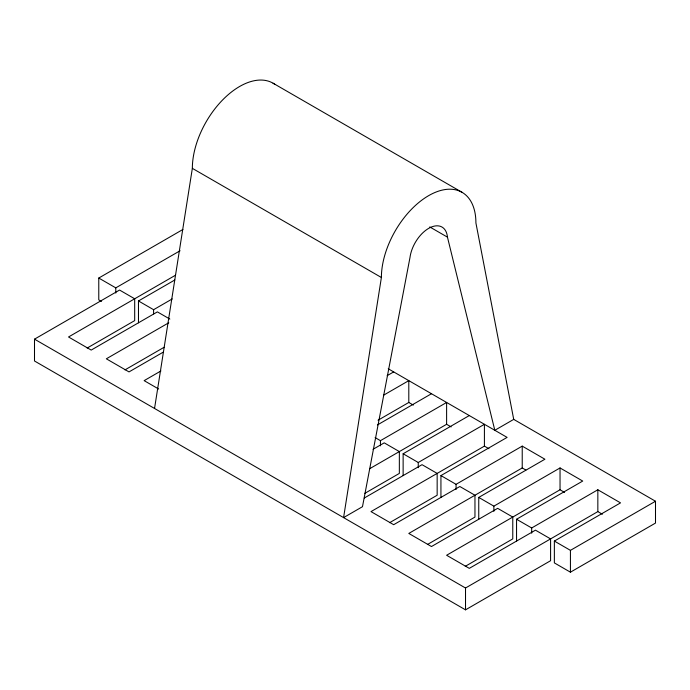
<?xml version="1.0" encoding="UTF-8"?>
<svg xmlns="http://www.w3.org/2000/svg" width="690" height="690" viewBox="0 0 690 690"><rect width="100%" height="100%" fill="white"/><g stroke="black" fill="none" stroke-linecap="round" stroke-linejoin="round"><path stroke-width="1.03" d="M154.543 408.471L192.346 168.351A66.835 38.588 -60 0 1 222.663 99.903A66.835 38.588 -60 0 1 274.724 84.266M513.722 419.382L475.91 222.922A66.835 38.588 -60 0 0 428.654 195.641A66.835 38.588 -60 0 0 381.389 277.492L343.586 517.612L362.483 506.693L409.989 257.482A26.738 15.439 -60 0 1 429.223 228.062A26.738 15.439 -60 0 1 447.456 237.153L494.816 430.293L513.722 419.382L655.5 501.242L655.5 523.072L570.432 572.183L554.363 562.902L554.363 541.072L620.526 502.872L597.842 489.779L531.68 527.979L516.551 519.251L516.551 541.072M101.465 301.427L98.773 299.874L98.773 278.044L182.919 229.468M98.773 278.044L115.791 287.868L180.09 250.746M564.575 492.401L560.039 489.779L446.611 555.26L469.295 568.362L535.457 530.161L550.586 538.89L550.586 560.72L465.517 609.839L34.5 360.991L34.5 339.161L119.568 290.05L134.688 298.779L134.688 320.609L87.164 348.045M175.433 275.258L68.526 336.979L91.209 350.08L157.38 311.88L169.835 319.065M138.474 322.791L138.474 300.961L174.82 279.985M138.474 300.961L153.594 309.698L172.233 298.934M168.774 322.765L106.338 358.809L129.021 371.91L163.504 351.995M124.976 369.875L164.117 347.277M160.917 370.953L144.141 380.639L158.666 389.022M387.159 375.671L393.68 371.91M383.64 395.163L408.799 380.639L408.799 402.468L378.051 420.219M377.439 424.937L431.483 393.731M375.11 437.581L380.449 440.669L446.611 402.468L446.611 424.298L451.148 426.912M373.04 449.302L384.227 442.851L399.346 451.579L399.346 473.409L364.872 493.316M369.53 468.795L446.611 424.298M403.132 475.591L403.132 453.761L469.295 415.561M403.132 453.761L418.252 462.49L484.415 424.298L484.415 446.12L488.951 448.741M364.26 498.033L422.038 464.68L437.158 473.409L437.158 495.239L389.634 522.675M484.415 446.12L370.996 511.609L393.68 524.702L459.842 486.502L474.962 495.239L474.962 517.069L427.438 544.505M440.936 497.421L440.936 475.591L507.107 437.391L388.237 368.762M440.936 475.591L456.064 484.32L522.226 446.12L544.91 459.221L478.748 497.421L478.748 519.251M525.858 470.045L522.226 467.949L408.799 533.439L431.483 546.532L497.654 508.332L512.774 517.069L512.774 538.89L465.25 566.335M478.748 497.421L493.868 506.15L560.039 467.949L582.722 481.051L516.551 519.251M34.5 339.161L465.517 588.009L597.842 511.609L602.379 514.231M554.363 541.072L570.432 550.353L655.5 501.242M273.024 83.188L462.067 192.329M429.767 226.941L447.456 237.153M192.346 168.351L381.389 277.492M408.799 402.468L413.336 405.082M597.842 489.779L597.842 511.609M570.432 550.353L570.432 572.183M560.039 467.949L560.039 489.779M531.68 527.979L531.68 533.18M522.226 446.12L522.226 467.949M493.868 506.15L493.868 511.35M465.517 588.009L465.517 609.839M456.064 484.32L456.064 489.52M418.252 462.49L418.252 467.691M380.449 440.669L380.449 445.861M153.594 309.698L153.594 313.855M115.791 287.868L115.791 293.06"/></g></svg>
